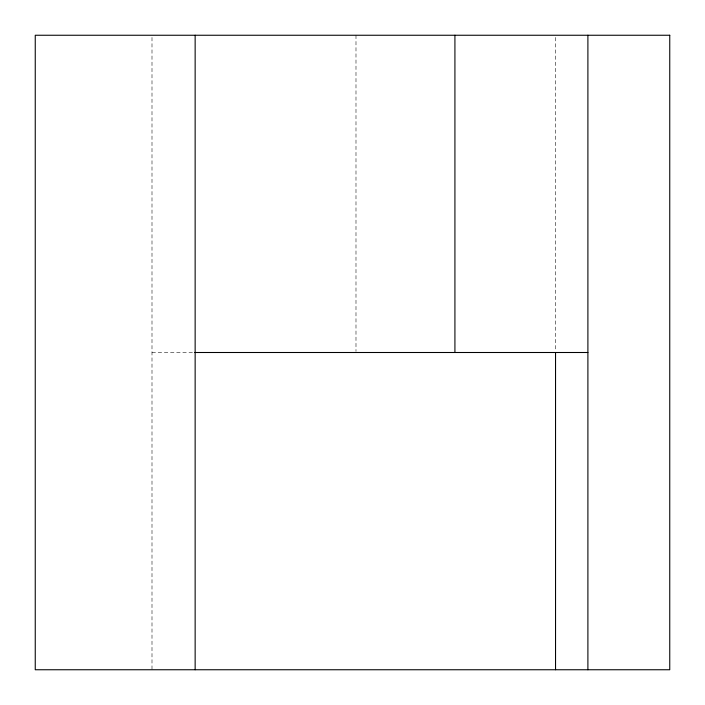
<?xml version="1.0" encoding="UTF-8"?>
<svg xmlns="http://www.w3.org/2000/svg" width="705" height="705" viewBox="0 0 705 705"><rect width="100%" height="100%" fill="white"/><g stroke="black" fill="none" stroke-linecap="round" stroke-linejoin="round"><path stroke-width="0.53" stroke-dasharray="3.52 2.64" d="M151.998 352.5L195.144 352.5M555.54 37.453L555.54 351.398M355.99 35.25L355.99 351.398M151.998 37.453L151.998 669.75"/><path stroke-width="1.06" d="M194.774 352.5L587.899 352.5M587.899 35.25L587.899 669.75M555.54 352.5L555.54 669.75M454.919 35.25L454.919 352.5M195.144 35.25L195.144 669.75M669.75 35.25L35.25 35.25L35.25 669.75L669.75 669.75L669.75 35.25"/></g></svg>
